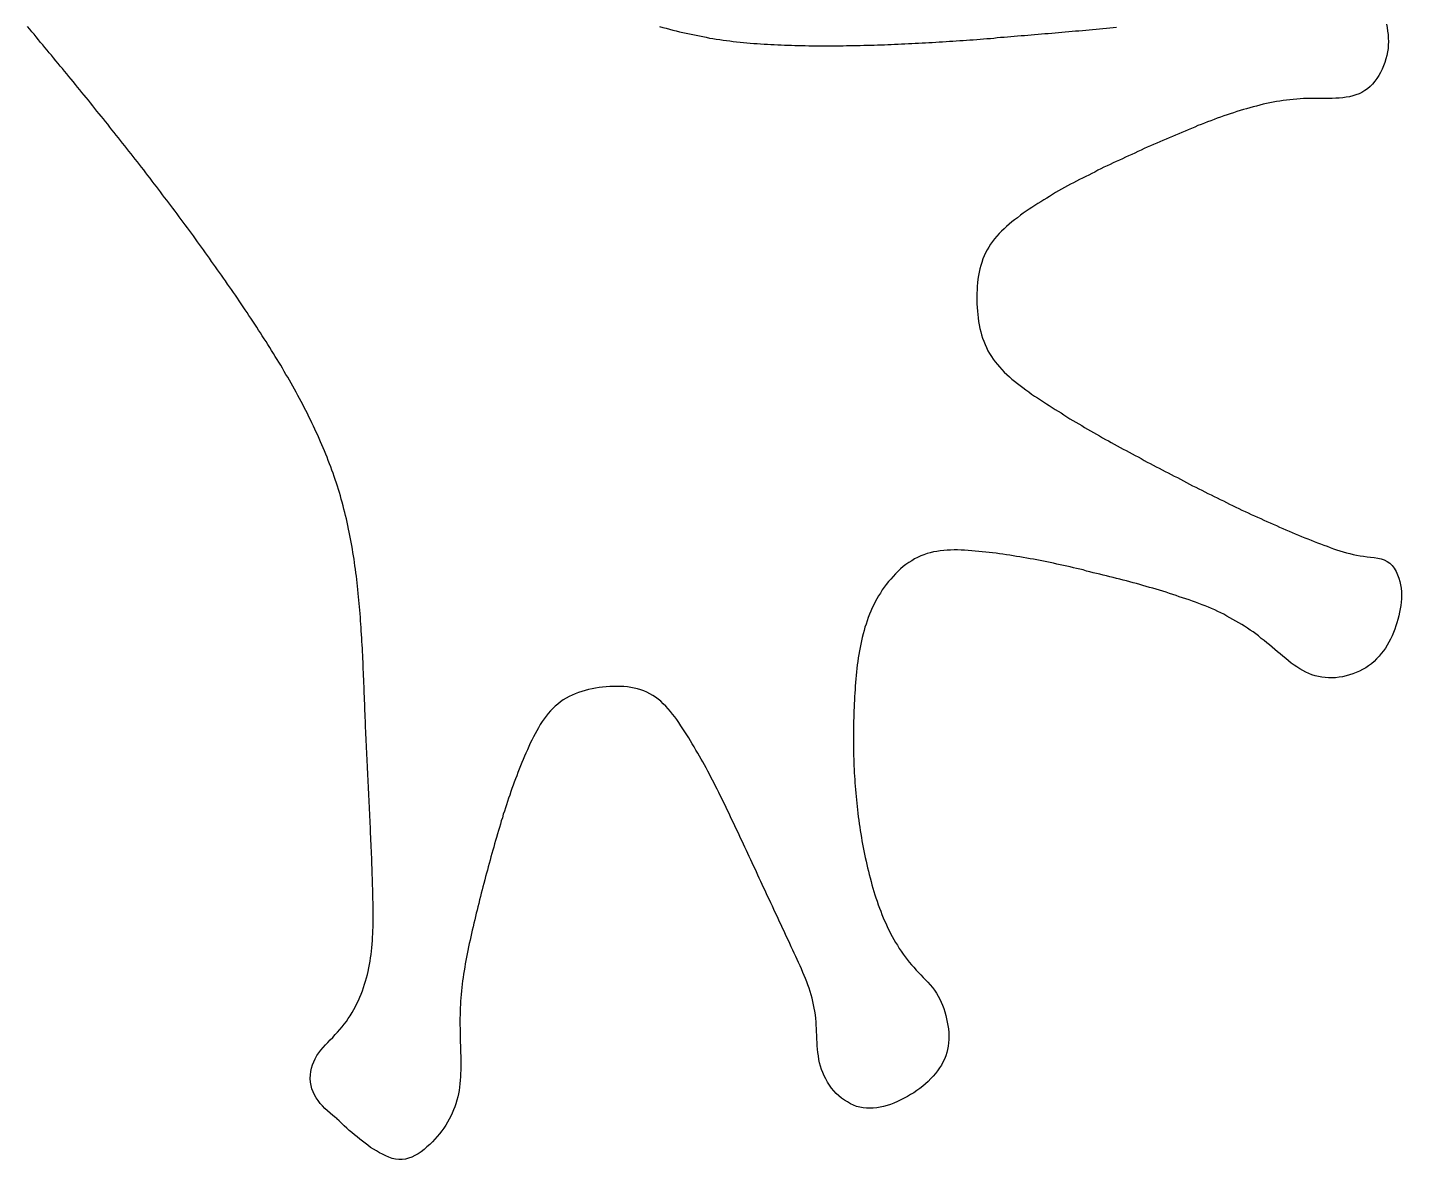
# Model space of a CAD drawing. Extents: x 63 to 788, y 423 to 1014.
# Drawn here: x 461.053 to 465.113, y 808.42 to 811.765 of the extents above; entities that cross this region are included whole.
import ezdxf

# ---------------------------------------------------------------- set-up
doc = ezdxf.new("R2010")
doc.units = 0
doc.header["$MEASUREMENT"] = 0
doc.layers.add('LAYER_1', color=7, linetype='CONTINUOUS')

msp = doc.modelspace()

# ---------------------------------------------------------------- linework, layer by layer
at = {"layer": 'LAYER_1', "color": 7}
for points in [[(465.068, 811.775, 0), (465.0701, 811.765, 0), (465.0718, 811.754, 0), (465.073, 811.744, 0), (465.0738, 811.734, 0), (465.074, 811.724, 0), (465.0737, 811.713, 0), (465.0729, 811.703, 0), (465.0715, 811.693, 0), (465.0695, 811.682, 0), (465.0669, 811.672, 0), (465.0638, 811.662, 0), (465.06, 811.652, 0), (465.0558, 811.642, 0), (465.051, 811.632, 0), (465.0457, 811.623, 0), (465.04, 811.614, 0), (465.0337, 811.606, 0), (465.027, 811.598, 0), (465.0199, 811.591, 0), (465.0123, 811.584, 0), (465.0043, 811.579, 0), (464.9959, 811.573, 0), (464.9872, 811.569, 0), (464.9781, 811.566, 0), (464.9687, 811.563, 0), (464.9591, 811.56, 0), (464.9492, 811.559, 0), (464.9391, 811.557, 0), (464.9289, 811.556, 0), (464.9185, 811.556, 0), (464.9079, 811.555, 0), (464.8973, 811.555, 0), (464.8867, 811.555, 0), (464.8761, 811.555, 0), (464.8654, 811.555, 0), (464.8548, 811.555, 0), (464.8443, 811.555, 0), (464.8339, 811.555, 0), (464.8236, 811.555, 0), (464.8134, 811.554, 0), (464.8032, 811.553, 0), (464.7931, 811.552, 0), (464.783, 811.551, 0), (464.773, 811.55, 0), (464.7631, 811.549, 0), (464.7532, 811.547, 0), (464.7433, 811.546, 0), (464.7334, 811.544, 0), (464.7236, 811.542, 0), (464.7138, 811.54, 0), (464.704, 811.538, 0), (464.6942, 811.536, 0), (464.6844, 811.533, 0), (464.6747, 811.531, 0), (464.6649, 811.528, 0), (464.6552, 811.525, 0), (464.6455, 811.523, 0), (464.6358, 811.52, 0), (464.6261, 811.517, 0), (464.6164, 811.513, 0), (464.6068, 811.51, 0), (464.5972, 811.507, 0), (464.5875, 811.504, 0), (464.5779, 811.5, 0), (464.5683, 811.497, 0), (464.5588, 811.493, 0), (464.5492, 811.489, 0), (464.5397, 811.486, 0), (464.5302, 811.482, 0), (464.5207, 811.478, 0), (464.5112, 811.475, 0), (464.5017, 811.471, 0), (464.4923, 811.467, 0), (464.4828, 811.463, 0), (464.4734, 811.459, 0), (464.464, 811.455, 0), (464.4546, 811.451, 0), (464.4453, 811.447, 0), (464.4359, 811.443, 0), (464.4266, 811.439, 0), (464.4172, 811.435, 0), (464.4079, 811.431, 0), (464.3986, 811.427, 0), (464.3894, 811.423, 0), (464.3801, 811.419, 0), (464.3709, 811.415, 0), (464.3616, 811.411, 0), (464.3524, 811.407, 0), (464.3432, 811.403, 0), (464.334, 811.399, 0), (464.3248, 811.394, 0), (464.3156, 811.39, 0), (464.3065, 811.386, 0), (464.2973, 811.382, 0), (464.2882, 811.377, 0), (464.2791, 811.373, 0), (464.27, 811.369, 0), (464.2609, 811.365, 0), (464.2518, 811.36, 0), (464.2427, 811.356, 0), (464.2336, 811.352, 0), (464.2246, 811.347, 0), (464.2156, 811.343, 0), (464.2065, 811.338, 0), (464.1975, 811.334, 0), (464.1885, 811.329, 0), (464.1796, 811.325, 0), (464.1706, 811.32, 0), (464.1616, 811.316, 0), (464.1527, 811.311, 0), (464.1438, 811.306, 0), (464.1349, 811.302, 0), (464.126, 811.297, 0), (464.1172, 811.292, 0), (464.1083, 811.287, 0), (464.0995, 811.282, 0), (464.0907, 811.277, 0), (464.0819, 811.272, 0), (464.0731, 811.266, 0), (464.0643, 811.261, 0), (464.0556, 811.256, 0), (464.0469, 811.25, 0), (464.0382, 811.245, 0), (464.0295, 811.239, 0), (464.0208, 811.233, 0), (464.0122, 811.228, 0), (464.0035, 811.222, 0), (463.995, 811.216, 0), (463.9865, 811.21, 0), (463.978, 811.203, 0), (463.9697, 811.197, 0), (463.9616, 811.191, 0), (463.9536, 811.184, 0), (463.9458, 811.177, 0), (463.9382, 811.17, 0), (463.9308, 811.163, 0), (463.9237, 811.156, 0), (463.9169, 811.148, 0), (463.9105, 811.141, 0), (463.9043, 811.133, 0), (463.8985, 811.125, 0), (463.8931, 811.116, 0), (463.8881, 811.108, 0), (463.8836, 811.099, 0), (463.8795, 811.09, 0), (463.8758, 811.081, 0), (463.8725, 811.071, 0), (463.8695, 811.062, 0), (463.867, 811.052, 0), (463.8648, 811.042, 0), (463.8629, 811.032, 0), (463.8613, 811.021, 0), (463.8601, 811.011, 0), (463.8591, 811.001, 0), (463.8585, 810.99, 0), (463.858, 810.98, 0), (463.8579, 810.969, 0), (463.8579, 810.959, 0), (463.8582, 810.948, 0), (463.8587, 810.938, 0), (463.8594, 810.927, 0), (463.8604, 810.917, 0), (463.8616, 810.907, 0), (463.8631, 810.896, 0), (463.8649, 810.886, 0), (463.867, 810.876, 0), (463.8694, 810.866, 0), (463.8721, 810.857, 0), (463.8751, 810.847, 0), (463.8785, 810.838, 0), (463.8822, 810.828, 0), (463.8863, 810.819, 0), (463.8908, 810.81, 0), (463.8957, 810.802, 0), (463.9009, 810.793, 0), (463.9065, 810.785, 0), (463.9124, 810.777, 0), (463.9187, 810.769, 0), (463.9252, 810.762, 0), (463.932, 810.754, 0), (463.9391, 810.747, 0), (463.9464, 810.74, 0), (463.954, 810.733, 0), (463.9617, 810.726, 0), (463.9697, 810.72, 0), (463.9777, 810.713, 0), (463.986, 810.707, 0), (463.9943, 810.701, 0), (464.0028, 810.694, 0), (464.0113, 810.688, 0), (464.0199, 810.682, 0), (464.0286, 810.676, 0), (464.0372, 810.671, 0), (464.0459, 810.665, 0), (464.0546, 810.659, 0), (464.0633, 810.653, 0), (464.072, 810.648, 0), (464.0807, 810.642, 0), (464.0893, 810.636, 0), (464.098, 810.631, 0), (464.1067, 810.626, 0), (464.1154, 810.62, 0), (464.1241, 810.615, 0), (464.1328, 810.609, 0), (464.1416, 810.604, 0), (464.1503, 810.599, 0), (464.159, 810.594, 0), (464.1677, 810.589, 0), (464.1764, 810.583, 0), (464.1852, 810.578, 0), (464.1939, 810.573, 0), (464.2027, 810.568, 0), (464.2114, 810.563, 0), (464.2202, 810.558, 0), (464.2289, 810.553, 0), (464.2377, 810.548, 0), (464.2465, 810.544, 0), (464.2552, 810.539, 0), (464.264, 810.534, 0), (464.2728, 810.529, 0), (464.2816, 810.524, 0), (464.2904, 810.519, 0), (464.2992, 810.515, 0), (464.3081, 810.51, 0), (464.3169, 810.505, 0), (464.3257, 810.5, 0), (464.3346, 810.496, 0), (464.3435, 810.491, 0), (464.3523, 810.486, 0), (464.3612, 810.481, 0), (464.3701, 810.477, 0), (464.379, 810.472, 0), (464.3879, 810.467, 0), (464.3968, 810.463, 0), (464.4057, 810.458, 0), (464.4147, 810.453, 0), (464.4236, 810.449, 0), (464.4326, 810.444, 0), (464.4415, 810.439, 0), (464.4505, 810.435, 0), (464.4595, 810.43, 0), (464.4685, 810.425, 0), (464.4775, 810.421, 0), (464.4865, 810.416, 0), (464.4955, 810.411, 0), (464.5046, 810.407, 0), (464.5136, 810.402, 0), (464.5227, 810.398, 0), (464.5318, 810.393, 0), (464.5408, 810.388, 0), (464.5499, 810.384, 0), (464.559, 810.379, 0), (464.5681, 810.375, 0), (464.5772, 810.37, 0), (464.5864, 810.366, 0), (464.5955, 810.361, 0), (464.6047, 810.357, 0), (464.6138, 810.353, 0), (464.623, 810.348, 0), (464.6322, 810.344, 0), (464.6414, 810.339, 0), (464.6506, 810.335, 0), (464.6598, 810.331, 0), (464.669, 810.326, 0), (464.6783, 810.322, 0), (464.6875, 810.318, 0), (464.6967, 810.314, 0), (464.706, 810.309, 0), (464.7153, 810.305, 0), (464.7246, 810.301, 0), (464.7338, 810.297, 0), (464.7431, 810.293, 0), (464.7524, 810.289, 0), (464.7617, 810.285, 0), (464.7711, 810.281, 0), (464.7804, 810.277, 0), (464.7897, 810.273, 0), (464.799, 810.269, 0), (464.8084, 810.265, 0), (464.8177, 810.261, 0), (464.8271, 810.257, 0), (464.8364, 810.254, 0), (464.8458, 810.25, 0), (464.8552, 810.246, 0), (464.8645, 810.242, 0), (464.8739, 810.239, 0), (464.8833, 810.235, 0), (464.8927, 810.232, 0), (464.9021, 810.228, 0), (464.9116, 810.225, 0), (464.9211, 810.222, 0), (464.9307, 810.219, 0), (464.9403, 810.216, 0), (464.9501, 810.213, 0), (464.9599, 810.211, 0), (464.9699, 810.208, 0), (464.98, 810.206, 0), (464.9902, 810.204, 0), (465.0005, 810.203, 0), (465.011, 810.201, 0), (465.0216, 810.2, 0), (465.0321, 810.199, 0), (465.0424, 810.197, 0), (465.0523, 810.195, 0), (465.0616, 810.192, 0), (465.0703, 810.187, 0), (465.0782, 810.182, 0), (465.0853, 810.175, 0), (465.0914, 810.167, 0), (465.0968, 810.158, 0), (465.1013, 810.148, 0), (465.105, 810.138, 0), (465.108, 810.128, 0), (465.1102, 810.118, 0), (465.1117, 810.108, 0), (465.1125, 810.097, 0), (465.1128, 810.087, 0), (465.1125, 810.077, 0), (465.1117, 810.067, 0), (465.1105, 810.057, 0), (465.1089, 810.047, 0), (465.1069, 810.037, 0), (465.1047, 810.027, 0), (465.1022, 810.016, 0), (465.0994, 810.006, 0), (465.0962, 809.997, 0), (465.0928, 809.987, 0), (465.089, 809.977, 0), (465.085, 809.967, 0), (465.0805, 809.958, 0), (465.0758, 809.949, 0), (465.0706, 809.94, 0), (465.0651, 809.931, 0), (465.0593, 809.923, 0), (465.053, 809.915, 0), (465.0464, 809.907, 0), (465.0393, 809.899, 0), (465.0319, 809.892, 0), (465.024, 809.885, 0), (465.0157, 809.879, 0), (465.007, 809.873, 0), (464.9979, 809.868, 0), (464.9886, 809.863, 0), (464.9789, 809.859, 0), (464.9691, 809.855, 0), (464.959, 809.852, 0), (464.9488, 809.849, 0), (464.9385, 809.846, 0), (464.9281, 809.845, 0), (464.9177, 809.843, 0), (464.9074, 809.843, 0), (464.8971, 809.843, 0), (464.8869, 809.844, 0), (464.8769, 809.845, 0), (464.8671, 809.847, 0), (464.8575, 809.849, 0), (464.8481, 809.852, 0), (464.8389, 809.856, 0), (464.8299, 809.86, 0), (464.821, 809.865, 0), (464.8124, 809.87, 0), (464.8038, 809.876, 0), (464.7954, 809.881, 0), (464.7871, 809.887, 0), (464.7788, 809.894, 0), (464.7707, 809.9, 0), (464.7626, 809.907, 0), (464.7546, 809.914, 0), (464.7466, 809.92, 0), (464.7386, 809.927, 0), (464.7306, 809.934, 0), (464.7226, 809.941, 0), (464.7146, 809.947, 0), (464.7066, 809.954, 0), (464.6985, 809.96, 0), (464.6904, 809.967, 0), (464.6822, 809.973, 0), (464.674, 809.979, 0), (464.6657, 809.984, 0), (464.6574, 809.99, 0), (464.649, 809.996, 0), (464.6405, 810.001, 0), (464.632, 810.006, 0), (464.6234, 810.011, 0), (464.6147, 810.016, 0), (464.6059, 810.021, 0), (464.597, 810.026, 0), (464.588, 810.031, 0), (464.579, 810.035, 0), (464.5699, 810.039, 0), (464.5607, 810.044, 0), (464.5514, 810.048, 0), (464.5421, 810.052, 0), (464.5328, 810.056, 0), (464.5233, 810.059, 0), (464.5139, 810.063, 0), (464.5043, 810.067, 0), (464.4948, 810.07, 0), (464.4852, 810.074, 0), (464.4755, 810.077, 0), (464.4659, 810.08, 0), (464.4562, 810.083, 0), (464.4465, 810.087, 0), (464.4367, 810.09, 0), (464.427, 810.093, 0), (464.4173, 810.096, 0), (464.4075, 810.099, 0), (464.3977, 810.102, 0), (464.388, 810.105, 0), (464.3782, 810.108, 0), (464.3684, 810.11, 0), (464.3586, 810.113, 0), (464.3489, 810.116, 0), (464.3391, 810.119, 0), (464.3293, 810.122, 0), (464.3195, 810.124, 0), (464.3097, 810.127, 0), (464.2999, 810.13, 0), (464.2901, 810.132, 0), (464.2803, 810.135, 0), (464.2705, 810.137, 0), (464.2607, 810.14, 0), (464.2509, 810.142, 0), (464.2411, 810.145, 0), (464.2313, 810.147, 0), (464.2215, 810.15, 0), (464.2117, 810.152, 0), (464.2019, 810.154, 0), (464.1921, 810.157, 0), (464.1823, 810.159, 0), (464.1725, 810.162, 0), (464.1627, 810.164, 0), (464.1529, 810.166, 0), (464.1431, 810.168, 0), (464.1333, 810.171, 0), (464.1235, 810.173, 0), (464.1137, 810.175, 0), (464.1039, 810.177, 0), (464.0941, 810.179, 0), (464.0843, 810.182, 0), (464.0744, 810.184, 0), (464.0646, 810.186, 0), (464.0547, 810.188, 0), (464.0449, 810.19, 0), (464.035, 810.192, 0), (464.0251, 810.194, 0), (464.0152, 810.195, 0), (464.0052, 810.197, 0), (463.9953, 810.199, 0), (463.9853, 810.201, 0), (463.9753, 810.202, 0), (463.9653, 810.204, 0), (463.9552, 810.206, 0), (463.9451, 810.207, 0), (463.935, 810.209, 0), (463.9249, 810.21, 0), (463.9147, 810.212, 0), (463.9046, 810.213, 0), (463.8943, 810.214, 0), (463.8841, 810.215, 0), (463.8738, 810.216, 0), (463.8635, 810.217, 0), (463.8531, 810.218, 0), (463.8427, 810.219, 0), (463.8323, 810.22, 0), (463.8219, 810.221, 0), (463.8115, 810.221, 0), (463.8011, 810.222, 0), (463.7908, 810.222, 0), (463.7805, 810.221, 0), (463.7703, 810.221, 0), (463.7601, 810.22, 0), (463.75, 810.219, 0), (463.7401, 810.217, 0), (463.7302, 810.216, 0), (463.7205, 810.213, 0), (463.7109, 810.211, 0), (463.7014, 810.207, 0), (463.6921, 810.204, 0), (463.683, 810.199, 0), (463.6741, 810.195, 0), (463.6654, 810.189, 0), (463.6568, 810.184, 0), (463.6485, 810.178, 0), (463.6404, 810.172, 0), (463.6325, 810.165, 0), (463.6248, 810.158, 0), (463.6174, 810.151, 0), (463.6102, 810.143, 0), (463.6033, 810.135, 0), (463.5966, 810.128, 0), (463.5902, 810.119, 0), (463.5841, 810.111, 0), (463.5783, 810.103, 0), (463.5728, 810.094, 0), (463.5675, 810.086, 0), (463.5624, 810.077, 0), (463.5576, 810.068, 0), (463.5531, 810.059, 0), (463.5488, 810.05, 0), (463.5447, 810.04, 0), (463.5408, 810.031, 0), (463.5372, 810.022, 0), (463.5337, 810.012, 0), (463.5305, 810.002, 0), (463.5274, 809.993, 0), (463.5245, 809.983, 0), (463.5219, 809.973, 0), (463.5193, 809.963, 0), (463.517, 809.953, 0), (463.5148, 809.943, 0), (463.5128, 809.933, 0), (463.5109, 809.923, 0), (463.5092, 809.912, 0), (463.5075, 809.902, 0), (463.5061, 809.892, 0), (463.5047, 809.882, 0), (463.5034, 809.871, 0), (463.5023, 809.861, 0), (463.5013, 809.85, 0), (463.5003, 809.84, 0), (463.4994, 809.83, 0), (463.4986, 809.819, 0), (463.4979, 809.809, 0), (463.4973, 809.798, 0), (463.4967, 809.788, 0), (463.4961, 809.777, 0), (463.4956, 809.767, 0), (463.4952, 809.757, 0), (463.4948, 809.746, 0), (463.4944, 809.736, 0), (463.4941, 809.726, 0), (463.4938, 809.715, 0), (463.4936, 809.705, 0), (463.4934, 809.695, 0), (463.4933, 809.685, 0), (463.4932, 809.674, 0), (463.4932, 809.664, 0), (463.4932, 809.654, 0), (463.4933, 809.644, 0), (463.4934, 809.634, 0), (463.4936, 809.624, 0), (463.4938, 809.613, 0), (463.4941, 809.603, 0), (463.4945, 809.593, 0), (463.4948, 809.583, 0), (463.4953, 809.573, 0), (463.4958, 809.563, 0), (463.4964, 809.553, 0), (463.497, 809.543, 0), (463.4976, 809.533, 0), (463.4984, 809.523, 0), (463.4992, 809.513, 0), (463.5, 809.503, 0), (463.5009, 809.493, 0), (463.5019, 809.483, 0), (463.5029, 809.473, 0), (463.504, 809.463, 0), (463.5052, 809.453, 0), (463.5064, 809.443, 0), (463.5077, 809.433, 0), (463.509, 809.423, 0), (463.5104, 809.412, 0), (463.5119, 809.402, 0), (463.5135, 809.392, 0), (463.5151, 809.382, 0), (463.5168, 809.372, 0), (463.5185, 809.362, 0), (463.5203, 809.352, 0), (463.5222, 809.342, 0), (463.5242, 809.332, 0), (463.5262, 809.322, 0), (463.5283, 809.312, 0), (463.5305, 809.302, 0), (463.5327, 809.292, 0), (463.535, 809.282, 0), (463.5374, 809.272, 0), (463.5399, 809.262, 0), (463.5425, 809.252, 0), (463.5452, 809.242, 0), (463.5479, 809.232, 0), (463.5508, 809.222, 0), (463.5537, 809.212, 0), (463.5568, 809.202, 0), (463.5599, 809.193, 0), (463.5632, 809.183, 0), (463.5666, 809.173, 0), (463.5701, 809.163, 0), (463.5738, 809.154, 0), (463.5775, 809.144, 0), (463.5814, 809.134, 0), (463.5855, 809.125, 0), (463.5897, 809.116, 0), (463.594, 809.106, 0), (463.5984, 809.097, 0), (463.6031, 809.088, 0), (463.6078, 809.079, 0), (463.6127, 809.07, 0), (463.6178, 809.061, 0), (463.6231, 809.053, 0), (463.6285, 809.044, 0), (463.6341, 809.036, 0), (463.6399, 809.027, 0), (463.6458, 809.019, 0), (463.6519, 809.011, 0), (463.6583, 809.003, 0), (463.6648, 808.995, 0), (463.6715, 808.988, 0), (463.6784, 808.98, 0), (463.6854, 808.973, 0), (463.6925, 808.966, 0), (463.6997, 808.958, 0), (463.7067, 808.951, 0), (463.7136, 808.944, 0), (463.7203, 808.936, 0), (463.7267, 808.928, 0), (463.7328, 808.92, 0), (463.7384, 808.912, 0), (463.7435, 808.903, 0), (463.7483, 808.894, 0), (463.7526, 808.885, 0), (463.7565, 808.876, 0), (463.7601, 808.866, 0), (463.7632, 808.856, 0), (463.766, 808.846, 0), (463.7685, 808.836, 0), (463.7707, 808.826, 0), (463.7725, 808.816, 0), (463.7738, 808.806, 0), (463.7748, 808.795, 0), (463.7753, 808.785, 0), (463.7752, 808.775, 0), (463.7746, 808.765, 0), (463.7734, 808.755, 0), (463.7716, 808.745, 0), (463.7691, 808.736, 0), (463.7659, 808.726, 0), (463.7622, 808.717, 0), (463.7579, 808.708, 0), (463.7531, 808.699, 0), (463.7477, 808.691, 0), (463.7419, 808.682, 0), (463.7355, 808.674, 0), (463.7288, 808.666, 0), (463.7216, 808.659, 0), (463.714, 808.651, 0), (463.7061, 808.644, 0), (463.6979, 808.637, 0), (463.6893, 808.63, 0), (463.6805, 808.624, 0), (463.6714, 808.617, 0), (463.6621, 808.612, 0), (463.6526, 808.606, 0), (463.6429, 808.601, 0), (463.6331, 808.596, 0), (463.6231, 808.591, 0), (463.6131, 808.587, 0), (463.6029, 808.583, 0), (463.5928, 808.58, 0), (463.5825, 808.577, 0), (463.5723, 808.575, 0), (463.5621, 808.573, 0), (463.552, 808.572, 0), (463.5419, 808.572, 0), (463.5319, 808.572, 0), (463.522, 808.573, 0), (463.5123, 808.575, 0), (463.5027, 808.577, 0), (463.4933, 808.581, 0), (463.4842, 808.585, 0), (463.4753, 808.59, 0), (463.4666, 808.595, 0), (463.4583, 808.601, 0), (463.4503, 808.608, 0), (463.4427, 808.615, 0), (463.4355, 808.623, 0), (463.4287, 808.631, 0), (463.4224, 808.64, 0), (463.4166, 808.649, 0), (463.4113, 808.658, 0), (463.4066, 808.667, 0), (463.4024, 808.677, 0), (463.3989, 808.686, 0), (463.3959, 808.696, 0), (463.3934, 808.706, 0), (463.3913, 808.716, 0), (463.3896, 808.726, 0), (463.3883, 808.736, 0), (463.3872, 808.746, 0), (463.3864, 808.756, 0), (463.3858, 808.766, 0), (463.3852, 808.776, 0), (463.3848, 808.787, 0), (463.3844, 808.797, 0), (463.3839, 808.807, 0), (463.3834, 808.817, 0), (463.3827, 808.827, 0), (463.3818, 808.837, 0), (463.3807, 808.848, 0), (463.3793, 808.858, 0), (463.3776, 808.867, 0), (463.3756, 808.877, 0), (463.3734, 808.887, 0), (463.3709, 808.897, 0), (463.3681, 808.907, 0), (463.3652, 808.916, 0), (463.362, 808.926, 0), (463.3587, 808.936, 0), (463.3551, 808.945, 0), (463.3515, 808.955, 0), (463.3476, 808.964, 0), (463.3437, 808.973, 0), (463.3397, 808.983, 0), (463.3355, 808.992, 0), (463.3313, 809.002, 0), (463.3271, 809.011, 0), (463.3227, 809.02, 0), (463.3184, 809.03, 0), (463.3141, 809.039, 0), (463.3097, 809.048, 0), (463.3054, 809.058, 0), (463.301, 809.067, 0), (463.2967, 809.076, 0), (463.2924, 809.085, 0), (463.2881, 809.095, 0), (463.2838, 809.104, 0), (463.2794, 809.113, 0), (463.2751, 809.122, 0), (463.2708, 809.132, 0), (463.2665, 809.141, 0), (463.2623, 809.15, 0), (463.258, 809.159, 0), (463.2537, 809.169, 0), (463.2494, 809.178, 0), (463.2451, 809.187, 0), (463.2408, 809.196, 0), (463.2366, 809.205, 0), (463.2323, 809.215, 0), (463.228, 809.224, 0), (463.2238, 809.233, 0), (463.2195, 809.242, 0), (463.2152, 809.251, 0), (463.211, 809.26, 0), (463.2067, 809.27, 0), (463.2025, 809.279, 0), (463.1982, 809.288, 0), (463.1939, 809.297, 0), (463.1897, 809.306, 0), (463.1854, 809.315, 0), (463.1812, 809.324, 0), (463.177, 809.333, 0), (463.1727, 809.343, 0), (463.1685, 809.352, 0), (463.1642, 809.361, 0), (463.16, 809.37, 0), (463.1557, 809.379, 0), (463.1515, 809.388, 0), (463.1472, 809.397, 0), (463.143, 809.406, 0), (463.1387, 809.415, 0), (463.1344, 809.424, 0), (463.1301, 809.433, 0), (463.1258, 809.442, 0), (463.1215, 809.451, 0), (463.1172, 809.46, 0), (463.1128, 809.469, 0), (463.1085, 809.478, 0), (463.104, 809.487, 0), (463.0996, 809.496, 0), (463.0951, 809.505, 0), (463.0906, 809.514, 0), (463.0861, 809.523, 0), (463.0815, 809.532, 0), (463.0769, 809.541, 0), (463.0722, 809.55, 0), (463.0675, 809.559, 0), (463.0627, 809.568, 0), (463.0579, 809.577, 0), (463.053, 809.586, 0), (463.0481, 809.595, 0), (463.0431, 809.603, 0), (463.0381, 809.612, 0), (463.033, 809.621, 0), (463.0278, 809.63, 0), (463.0226, 809.639, 0), (463.0172, 809.648, 0), (463.0119, 809.657, 0), (463.0064, 809.666, 0), (463.0008, 809.675, 0), (462.9952, 809.684, 0), (462.9895, 809.693, 0), (462.9837, 809.702, 0), (462.9777, 809.711, 0), (462.9716, 809.72, 0), (462.9654, 809.728, 0), (462.959, 809.736, 0), (462.9524, 809.744, 0), (462.9456, 809.752, 0), (462.9387, 809.76, 0), (462.9315, 809.767, 0), (462.9241, 809.774, 0), (462.9164, 809.78, 0), (462.9085, 809.786, 0), (462.9003, 809.791, 0), (462.8919, 809.796, 0), (462.8831, 809.801, 0), (462.8741, 809.805, 0), (462.8648, 809.808, 0), (462.8552, 809.811, 0), (462.8455, 809.813, 0), (462.8355, 809.815, 0), (462.8254, 809.817, 0), (462.8151, 809.818, 0), (462.8047, 809.818, 0), (462.7943, 809.818, 0), (462.7837, 809.818, 0), (462.7732, 809.818, 0), (462.7626, 809.817, 0), (462.7521, 809.816, 0), (462.7416, 809.815, 0), (462.7312, 809.813, 0), (462.7208, 809.811, 0), (462.7106, 809.809, 0), (462.7006, 809.806, 0), (462.6906, 809.803, 0), (462.6809, 809.8, 0), (462.6714, 809.796, 0), (462.6621, 809.792, 0), (462.653, 809.788, 0), (462.6442, 809.783, 0), (462.6357, 809.778, 0), (462.6276, 809.772, 0), (462.6197, 809.766, 0), (462.6122, 809.76, 0), (462.6051, 809.753, 0), (462.5982, 809.746, 0), (462.5916, 809.738, 0), (462.5853, 809.73, 0), (462.5793, 809.722, 0), (462.5735, 809.714, 0), (462.5679, 809.705, 0), (462.5626, 809.696, 0), (462.5574, 809.687, 0), (462.5524, 809.678, 0), (462.5476, 809.669, 0), (462.543, 809.659, 0), (462.5384, 809.65, 0), (462.534, 809.64, 0), (462.5297, 809.631, 0), (462.5255, 809.621, 0), (462.5213, 809.612, 0), (462.5173, 809.602, 0), (462.5133, 809.593, 0), (462.5094, 809.583, 0), (462.5056, 809.573, 0), (462.5019, 809.564, 0), (462.4982, 809.554, 0), (462.4946, 809.545, 0), (462.4911, 809.535, 0), (462.4876, 809.526, 0), (462.4842, 809.516, 0), (462.4808, 809.507, 0), (462.4775, 809.497, 0), (462.4743, 809.488, 0), (462.4711, 809.478, 0), (462.4679, 809.468, 0), (462.4648, 809.459, 0), (462.4618, 809.449, 0), (462.4587, 809.44, 0), (462.4558, 809.43, 0), (462.4528, 809.421, 0), (462.4499, 809.411, 0), (462.447, 809.401, 0), (462.4442, 809.392, 0), (462.4414, 809.382, 0), (462.4386, 809.372, 0), (462.4358, 809.363, 0), (462.433, 809.353, 0), (462.4303, 809.343, 0), (462.4276, 809.334, 0), (462.4248, 809.324, 0), (462.4221, 809.314, 0), (462.4195, 809.305, 0), (462.4168, 809.295, 0), (462.4141, 809.285, 0), (462.4115, 809.275, 0), (462.4089, 809.266, 0), (462.4063, 809.256, 0), (462.4037, 809.246, 0), (462.4011, 809.236, 0), (462.3986, 809.226, 0), (462.3961, 809.217, 0), (462.3935, 809.207, 0), (462.391, 809.197, 0), (462.3886, 809.187, 0), (462.3861, 809.177, 0), (462.3837, 809.167, 0), (462.3812, 809.157, 0), (462.3788, 809.148, 0), (462.3765, 809.138, 0), (462.3741, 809.128, 0), (462.3718, 809.118, 0), (462.3694, 809.108, 0), (462.3671, 809.098, 0), (462.3649, 809.088, 0), (462.3626, 809.078, 0), (462.3604, 809.068, 0), (462.3582, 809.058, 0), (462.3561, 809.048, 0), (462.354, 809.038, 0), (462.352, 809.028, 0), (462.35, 809.018, 0), (462.3481, 809.008, 0), (462.3463, 808.998, 0), (462.3446, 808.988, 0), (462.3429, 808.978, 0), (462.3413, 808.968, 0), (462.3398, 808.958, 0), (462.3384, 808.948, 0), (462.3371, 808.938, 0), (462.336, 808.928, 0), (462.3349, 808.918, 0), (462.3339, 808.908, 0), (462.3331, 808.898, 0), (462.3324, 808.888, 0), (462.3318, 808.878, 0), (462.3314, 808.868, 0), (462.331, 808.858, 0), (462.3308, 808.848, 0), (462.3306, 808.838, 0), (462.3306, 808.828, 0), (462.3306, 808.817, 0), (462.3307, 808.807, 0), (462.3308, 808.797, 0), (462.331, 808.787, 0), (462.3312, 808.777, 0), (462.3315, 808.767, 0), (462.3318, 808.756, 0), (462.3321, 808.746, 0), (462.3324, 808.736, 0), (462.3327, 808.725, 0), (462.3329, 808.715, 0), (462.333, 808.705, 0), (462.333, 808.695, 0), (462.3329, 808.684, 0), (462.3326, 808.674, 0), (462.3321, 808.664, 0), (462.3315, 808.654, 0), (462.3305, 808.644, 0), (462.3293, 808.634, 0), (462.3279, 808.624, 0), (462.3261, 808.614, 0), (462.324, 808.605, 0), (462.3215, 808.595, 0), (462.3186, 808.585, 0), (462.3154, 808.576, 0), (462.3119, 808.567, 0), (462.308, 808.557, 0), (462.3037, 808.548, 0), (462.2991, 808.539, 0), (462.2941, 808.53, 0), (462.2887, 808.522, 0), (462.283, 808.513, 0), (462.2769, 808.505, 0), (462.2705, 808.496, 0), (462.2637, 808.488, 0), (462.2565, 808.48, 0), (462.249, 808.472, 0), (462.2411, 808.464, 0), (462.2329, 808.457, 0), (462.2245, 808.45, 0), (462.2157, 808.443, 0), (462.2067, 808.437, 0), (462.1976, 808.432, 0), (462.1882, 808.427, 0), (462.1788, 808.424, 0), (462.1692, 808.421, 0), (462.1595, 808.42, 0), (462.1498, 808.42, 0), (462.1401, 808.421, 0), (462.1304, 808.423, 0), (462.1207, 808.427, 0), (462.1112, 808.431, 0), (462.1019, 808.436, 0), (462.0928, 808.44, 0), (462.0839, 808.446, 0), (462.0752, 808.451, 0), (462.0667, 808.456, 0), (462.0584, 808.462, 0), (462.0503, 808.468, 0), (462.0422, 808.474, 0), (462.0343, 808.48, 0), (462.0265, 808.487, 0), (462.0187, 808.493, 0), (462.0111, 808.5, 0), (462.0034, 808.506, 0), (461.9959, 808.513, 0), (461.9883, 808.52, 0), (461.9808, 808.527, 0), (461.9734, 808.534, 0), (461.9663, 808.54, 0), (461.9663, 808.54, 0), (461.9663, 808.54, 0), (461.9663, 808.54, 0), (461.9663, 808.54, 0), (461.9663, 808.54, 0), (461.9663, 808.54, 0), (461.9663, 808.54, 0), (461.9663, 808.54, 0), (461.9663, 808.54, 0), (461.9663, 808.54, 0), (461.9663, 808.54, 0), (461.9663, 808.54, 0), (461.9663, 808.54, 0), (461.9663, 808.54, 0), (461.9663, 808.54, 0), (461.9663, 808.54, 0), (461.9663, 808.54, 0), (461.9663, 808.54, 0), (461.9664, 808.54, 0), (461.9664, 808.54, 0), (461.9664, 808.54, 0), (461.9664, 808.54, 0), (461.9664, 808.54, 0), (461.9664, 808.54, 0), (461.9664, 808.54, 0), (461.9664, 808.54, 0), (461.9664, 808.54, 0), (461.9664, 808.54, 0), (461.9664, 808.54, 0), (461.9664, 808.54, 0), (461.9664, 808.54, 0), (461.9664, 808.54, 0), (461.9664, 808.54, 0), (461.9664, 808.54, 0), (461.9664, 808.54, 0), (461.9664, 808.54, 0), (461.9664, 808.54, 0), (461.9664, 808.54, 0), (461.9664, 808.54, 0), (461.9664, 808.54, 0), (461.9664, 808.54, 0), (461.9664, 808.54, 0), (461.9665, 808.54, 0), (461.9665, 808.54, 0), (461.9665, 808.54, 0), (461.9665, 808.54, 0), (461.9665, 808.54, 0), (461.9665, 808.54, 0), (461.9665, 808.54, 0), (461.9665, 808.54, 0), (461.9665, 808.54, 0), (461.9665, 808.54, 0), (461.9665, 808.54, 0), (461.9665, 808.54, 0), (461.9665, 808.54, 0), (461.9665, 808.54, 0), (461.9665, 808.541, 0), (461.9665, 808.541, 0), (461.9665, 808.541, 0), (461.9665, 808.541, 0), (461.9665, 808.541, 0), (461.9665, 808.541, 0), (461.9665, 808.541, 0), (461.9665, 808.541, 0), (461.9665, 808.541, 0), (461.9665, 808.541, 0), (461.9666, 808.541, 0), (461.9666, 808.541, 0), (461.9666, 808.541, 0), (461.9666, 808.541, 0), (461.9666, 808.541, 0), (461.9666, 808.541, 0), (461.9666, 808.541, 0), (461.9666, 808.541, 0), (461.9666, 808.541, 0), (461.9666, 808.541, 0), (461.9666, 808.541, 0), (461.9666, 808.541, 0), (461.9666, 808.541, 0), (461.9666, 808.541, 0), (461.9666, 808.541, 0), (461.9666, 808.541, 0), (461.9666, 808.541, 0), (461.9666, 808.541, 0), (461.9666, 808.541, 0), (461.9666, 808.541, 0), (461.9666, 808.541, 0), (461.9666, 808.541, 0), (461.9666, 808.541, 0), (461.9666, 808.541, 0), (461.9667, 808.541, 0), (461.9667, 808.541, 0), (461.9667, 808.541, 0), (461.9667, 808.541, 0), (461.9667, 808.541, 0), (461.9667, 808.541, 0), (461.9667, 808.541, 0), (461.9667, 808.541, 0), (461.9636, 808.543, 0), (461.9554, 808.55, 0), (461.9472, 808.557, 0), (461.9393, 808.564, 0), (461.9317, 808.571, 0), (461.9244, 808.579, 0), (461.9176, 808.586, 0), (461.9113, 808.594, 0), (461.9056, 808.602, 0), (461.9006, 808.611, 0), (461.8964, 808.62, 0), (461.893, 808.629, 0), (461.8905, 808.639, 0), (461.889, 808.649, 0), (461.8884, 808.659, 0), (461.8887, 808.67, 0), (461.8898, 808.68, 0), (461.8918, 808.69, 0), (461.8947, 808.7, 0), (461.8983, 808.709, 0), (461.9028, 808.718, 0), (461.9079, 808.727, 0), (461.9135, 808.735, 0), (461.9197, 808.743, 0), (461.9262, 808.751, 0), (461.9331, 808.759, 0), (461.9401, 808.766, 0), (461.9474, 808.774, 0), (461.9546, 808.781, 0), (461.9618, 808.789, 0), (461.9689, 808.796, 0), (461.9758, 808.804, 0), (461.9824, 808.812, 0), (461.9888, 808.82, 0), (461.9949, 808.828, 0), (462.0007, 808.837, 0), (462.0063, 808.845, 0), (462.0117, 808.854, 0), (462.0168, 808.863, 0), (462.0216, 808.872, 0), (462.0262, 808.881, 0), (462.0306, 808.89, 0), (462.0347, 808.9, 0), (462.0386, 808.909, 0), (462.0422, 808.918, 0), (462.0457, 808.928, 0), (462.0488, 808.938, 0), (462.0518, 808.947, 0), (462.0545, 808.957, 0), (462.057, 808.967, 0), (462.0593, 808.976, 0), (462.0614, 808.986, 0), (462.0633, 808.996, 0), (462.065, 809.006, 0), (462.0666, 809.016, 0), (462.0679, 809.026, 0), (462.0692, 809.036, 0), (462.0702, 809.046, 0), (462.0711, 809.056, 0), (462.0719, 809.067, 0), (462.0726, 809.077, 0), (462.0731, 809.087, 0), (462.0735, 809.097, 0), (462.0738, 809.107, 0), (462.074, 809.118, 0), (462.0742, 809.128, 0), (462.0742, 809.138, 0), (462.0742, 809.148, 0), (462.0741, 809.159, 0), (462.074, 809.169, 0), (462.0738, 809.179, 0), (462.0736, 809.189, 0), (462.0734, 809.2, 0), (462.0731, 809.21, 0), (462.0728, 809.22, 0), (462.0725, 809.23, 0), (462.0722, 809.241, 0), (462.0719, 809.251, 0), (462.0715, 809.261, 0), (462.0712, 809.271, 0), (462.0708, 809.281, 0), (462.0705, 809.292, 0), (462.0701, 809.302, 0), (462.0697, 809.312, 0), (462.0693, 809.322, 0), (462.0689, 809.332, 0), (462.0685, 809.342, 0), (462.068, 809.352, 0), (462.0676, 809.363, 0), (462.0672, 809.373, 0), (462.0667, 809.383, 0), (462.0663, 809.393, 0), (462.0658, 809.403, 0), (462.0654, 809.413, 0), (462.0649, 809.423, 0), (462.0644, 809.433, 0), (462.0639, 809.443, 0), (462.0635, 809.453, 0), (462.063, 809.464, 0), (462.0625, 809.474, 0), (462.062, 809.484, 0), (462.0615, 809.494, 0), (462.061, 809.504, 0), (462.0605, 809.514, 0), (462.06, 809.524, 0), (462.0595, 809.534, 0), (462.059, 809.544, 0), (462.0585, 809.554, 0), (462.058, 809.564, 0), (462.0575, 809.574, 0), (462.057, 809.585, 0), (462.0566, 809.595, 0), (462.0561, 809.605, 0), (462.0556, 809.615, 0), (462.0551, 809.625, 0), (462.0546, 809.635, 0), (462.0542, 809.645, 0), (462.0537, 809.655, 0), (462.0532, 809.665, 0), (462.0528, 809.676, 0), (462.0523, 809.686, 0), (462.0519, 809.696, 0), (462.0515, 809.706, 0), (462.051, 809.716, 0), (462.0506, 809.726, 0), (462.0502, 809.736, 0), (462.0498, 809.747, 0), (462.0494, 809.757, 0), (462.049, 809.767, 0), (462.0486, 809.777, 0), (462.0482, 809.787, 0), (462.0478, 809.798, 0), (462.0475, 809.808, 0), (462.0471, 809.818, 0), (462.0467, 809.828, 0), (462.0462, 809.838, 0), (462.0458, 809.849, 0), (462.0454, 809.859, 0), (462.045, 809.869, 0), (462.0445, 809.879, 0), (462.0441, 809.89, 0), (462.0436, 809.9, 0), (462.0431, 809.91, 0), (462.0426, 809.92, 0), (462.0421, 809.93, 0), (462.0415, 809.941, 0), (462.041, 809.951, 0), (462.0404, 809.961, 0), (462.0398, 809.971, 0), (462.0391, 809.982, 0), (462.0385, 809.992, 0), (462.0378, 810.002, 0), (462.0371, 810.012, 0), (462.0363, 810.022, 0), (462.0355, 810.033, 0), (462.0347, 810.043, 0), (462.0339, 810.053, 0), (462.033, 810.063, 0), (462.0321, 810.073, 0), (462.0311, 810.083, 0), (462.0301, 810.093, 0), (462.029, 810.104, 0), (462.028, 810.114, 0), (462.0268, 810.124, 0), (462.0256, 810.134, 0), (462.0244, 810.144, 0), (462.0231, 810.154, 0), (462.0218, 810.164, 0), (462.0204, 810.174, 0), (462.019, 810.184, 0), (462.0175, 810.194, 0), (462.016, 810.204, 0), (462.0144, 810.214, 0), (462.0127, 810.224, 0), (462.011, 810.234, 0), (462.0092, 810.244, 0), (462.0074, 810.254, 0), (462.0055, 810.264, 0), (462.0035, 810.274, 0), (462.0015, 810.283, 0), (461.9994, 810.293, 0), (461.9972, 810.303, 0), (461.995, 810.313, 0), (461.9927, 810.323, 0), (461.9903, 810.332, 0), (461.9878, 810.342, 0), (461.9853, 810.352, 0), (461.9827, 810.362, 0), (461.98, 810.371, 0), (461.9772, 810.381, 0), (461.9744, 810.391, 0), (461.9714, 810.4, 0), (461.9684, 810.41, 0), (461.9653, 810.419, 0), (461.9622, 810.429, 0), (461.9589, 810.438, 0), (461.9556, 810.448, 0), (461.9522, 810.457, 0), (461.9487, 810.467, 0), (461.9452, 810.476, 0), (461.9416, 810.486, 0), (461.9379, 810.495, 0), (461.9342, 810.504, 0), (461.9304, 810.514, 0), (461.9265, 810.523, 0), (461.9225, 810.532, 0), (461.9185, 810.541, 0), (461.9145, 810.551, 0), (461.9103, 810.56, 0), (461.9061, 810.569, 0), (461.9019, 810.578, 0), (461.8976, 810.587, 0), (461.8932, 810.597, 0), (461.8888, 810.606, 0), (461.8843, 810.615, 0), (461.8798, 810.624, 0), (461.8752, 810.633, 0), (461.8705, 810.642, 0), (461.8659, 810.651, 0), (461.8611, 810.66, 0), (461.8563, 810.669, 0), (461.8515, 810.678, 0), (461.8466, 810.687, 0), (461.8417, 810.696, 0), (461.8367, 810.705, 0), (461.8317, 810.714, 0), (461.8267, 810.723, 0), (461.8216, 810.732, 0), (461.8164, 810.74, 0), (461.8113, 810.749, 0), (461.8061, 810.758, 0), (461.8008, 810.767, 0), (461.7955, 810.776, 0), (461.7902, 810.784, 0), (461.7849, 810.793, 0), (461.7795, 810.802, 0), (461.7741, 810.811, 0), (461.7687, 810.819, 0), (461.7632, 810.828, 0), (461.7577, 810.837, 0), (461.7522, 810.845, 0), (461.7466, 810.854, 0), (461.7411, 810.863, 0), (461.7355, 810.871, 0), (461.7299, 810.88, 0), (461.7242, 810.888, 0), (461.7186, 810.897, 0), (461.7129, 810.906, 0), (461.7072, 810.914, 0), (461.7015, 810.923, 0), (461.6958, 810.931, 0), (461.6901, 810.94, 0), (461.6843, 810.948, 0), (461.6786, 810.957, 0), (461.6728, 810.965, 0), (461.667, 810.974, 0), (461.6612, 810.982, 0), (461.6554, 810.991, 0), (461.6496, 810.999, 0), (461.6438, 811.007, 0), (461.6379, 811.016, 0), (461.6321, 811.024, 0), (461.6262, 811.033, 0), (461.6203, 811.041, 0), (461.6145, 811.049, 0), (461.6086, 811.058, 0), (461.6027, 811.066, 0), (461.5967, 811.074, 0), (461.5908, 811.083, 0), (461.5849, 811.091, 0), (461.5789, 811.099, 0), (461.573, 811.108, 0), (461.567, 811.116, 0), (461.561, 811.124, 0), (461.555, 811.132, 0), (461.5491, 811.141, 0), (461.543, 811.149, 0), (461.537, 811.157, 0), (461.531, 811.165, 0), (461.525, 811.173, 0), (461.5189, 811.182, 0), (461.5129, 811.19, 0), (461.5068, 811.198, 0), (461.5007, 811.206, 0), (461.4947, 811.214, 0), (461.4886, 811.222, 0), (461.4825, 811.231, 0), (461.4764, 811.239, 0), (461.4703, 811.247, 0), (461.4641, 811.255, 0), (461.458, 811.263, 0), (461.4519, 811.271, 0), (461.4457, 811.279, 0), (461.4396, 811.287, 0), (461.4334, 811.295, 0), (461.4272, 811.303, 0), (461.421, 811.311, 0), (461.4149, 811.32, 0), (461.4087, 811.328, 0), (461.4025, 811.336, 0), (461.3963, 811.344, 0), (461.39, 811.352, 0), (461.3838, 811.36, 0), (461.3776, 811.368, 0), (461.3713, 811.376, 0), (461.3651, 811.384, 0), (461.3588, 811.392, 0), (461.3526, 811.4, 0), (461.3463, 811.407, 0), (461.3401, 811.415, 0), (461.3338, 811.423, 0), (461.3275, 811.431, 0), (461.3212, 811.439, 0), (461.3149, 811.447, 0), (461.3086, 811.455, 0), (461.3023, 811.463, 0), (461.296, 811.471, 0), (461.2897, 811.479, 0), (461.2833, 811.487, 0), (461.277, 811.495, 0), (461.2707, 811.503, 0), (461.2643, 811.51, 0), (461.258, 811.518, 0), (461.2516, 811.526, 0), (461.2453, 811.534, 0), (461.2389, 811.542, 0), (461.2325, 811.55, 0), (461.2261, 811.558, 0), (461.2198, 811.565, 0), (461.2134, 811.573, 0), (461.207, 811.581, 0), (461.2006, 811.589, 0), (461.1942, 811.597, 0), (461.1878, 811.605, 0), (461.1814, 811.612, 0), (461.175, 811.62, 0), (461.1686, 811.628, 0), (461.1622, 811.636, 0), (461.1557, 811.644, 0), (461.1493, 811.651, 0), (461.1429, 811.659, 0), (461.1365, 811.667, 0), (461.13, 811.675, 0), (461.1236, 811.683, 0), (461.1172, 811.69, 0), (461.1107, 811.698, 0), (461.1043, 811.706, 0), (461.0978, 811.714, 0), (461.0914, 811.721, 0), (461.0849, 811.729, 0), (461.0784, 811.737, 0), (461.072, 811.745, 0), (461.0655, 811.752, 0), (461.0591, 811.76, 0), (461.0526, 811.768, 0)], [(462.9204, 811.768, 0), (462.9301, 811.765, 0), (462.9399, 811.763, 0), (462.9496, 811.76, 0), (462.9594, 811.757, 0), (462.9692, 811.755, 0), (462.979, 811.752, 0), (462.9888, 811.75, 0), (462.9987, 811.748, 0), (463.0085, 811.746, 0), (463.0184, 811.744, 0), (463.0283, 811.742, 0), (463.0382, 811.74, 0), (463.0481, 811.738, 0), (463.0581, 811.736, 0), (463.068, 811.734, 0), (463.078, 811.733, 0), (463.088, 811.731, 0), (463.098, 811.73, 0), (463.108, 811.728, 0), (463.118, 811.727, 0), (463.128, 811.726, 0), (463.1381, 811.724, 0), (463.1482, 811.723, 0), (463.1582, 811.722, 0), (463.1683, 811.721, 0), (463.1784, 811.72, 0), (463.1885, 811.719, 0), (463.1986, 811.718, 0), (463.2087, 811.718, 0), (463.2189, 811.717, 0), (463.229, 811.716, 0), (463.2392, 811.716, 0), (463.2493, 811.715, 0), (463.2595, 811.715, 0), (463.2696, 811.714, 0), (463.2798, 811.714, 0), (463.2899, 811.713, 0), (463.3001, 811.713, 0), (463.3103, 811.713, 0), (463.3205, 811.712, 0), (463.3306, 811.712, 0), (463.3408, 811.712, 0), (463.351, 811.712, 0), (463.3612, 811.711, 0), (463.3714, 811.711, 0), (463.3815, 811.711, 0), (463.3917, 811.711, 0), (463.4019, 811.711, 0), (463.412, 811.711, 0), (463.4222, 811.711, 0), (463.4324, 811.711, 0), (463.4425, 811.711, 0), (463.4527, 811.711, 0), (463.4629, 811.711, 0), (463.473, 811.712, 0), (463.4832, 811.712, 0), (463.4933, 811.712, 0), (463.5035, 811.712, 0), (463.5136, 811.712, 0), (463.5238, 811.713, 0), (463.5339, 811.713, 0), (463.5441, 811.713, 0), (463.5542, 811.713, 0), (463.5644, 811.714, 0), (463.5745, 811.714, 0), (463.5846, 811.714, 0), (463.5948, 811.715, 0), (463.6049, 811.715, 0), (463.615, 811.716, 0), (463.6252, 811.716, 0), (463.6353, 811.717, 0), (463.6454, 811.717, 0), (463.6555, 811.718, 0), (463.6657, 811.718, 0), (463.6758, 811.719, 0), (463.6859, 811.719, 0), (463.696, 811.72, 0), (463.7061, 811.72, 0), (463.7162, 811.721, 0), (463.7264, 811.721, 0), (463.7365, 811.722, 0), (463.7466, 811.723, 0), (463.7567, 811.723, 0), (463.7668, 811.724, 0), (463.7769, 811.725, 0), (463.787, 811.725, 0), (463.7971, 811.726, 0), (463.8072, 811.727, 0), (463.8172, 811.727, 0), (463.8273, 811.728, 0), (463.8374, 811.729, 0), (463.8475, 811.729, 0), (463.8576, 811.73, 0), (463.8677, 811.731, 0), (463.8777, 811.732, 0), (463.8878, 811.733, 0), (463.8979, 811.733, 0), (463.908, 811.734, 0), (463.918, 811.735, 0), (463.9281, 811.736, 0), (463.9382, 811.736, 0), (463.9482, 811.737, 0), (463.9583, 811.738, 0), (463.9684, 811.739, 0), (463.9784, 811.74, 0), (463.9885, 811.741, 0), (463.9986, 811.741, 0), (464.0086, 811.742, 0), (464.0187, 811.743, 0), (464.0288, 811.744, 0), (464.0388, 811.745, 0), (464.0489, 811.746, 0), (464.0589, 811.747, 0), (464.069, 811.747, 0), (464.0791, 811.748, 0), (464.0892, 811.749, 0), (464.0992, 811.75, 0), (464.1093, 811.751, 0), (464.1194, 811.752, 0), (464.1295, 811.753, 0), (464.1395, 811.754, 0), (464.1496, 811.755, 0), (464.1597, 811.755, 0), (464.1698, 811.756, 0), (464.1799, 811.757, 0), (464.19, 811.758, 0), (464.2001, 811.759, 0), (464.2102, 811.76, 0), (464.2203, 811.761, 0), (464.2305, 811.762, 0), (464.2406, 811.763, 0), (464.2507, 811.764, 0), (464.2608, 811.765, 0), (464.271, 811.766, 0)]]:
    msp.add_polyline3d(points, dxfattribs=at)

doc.saveas('drawing.dxf')
